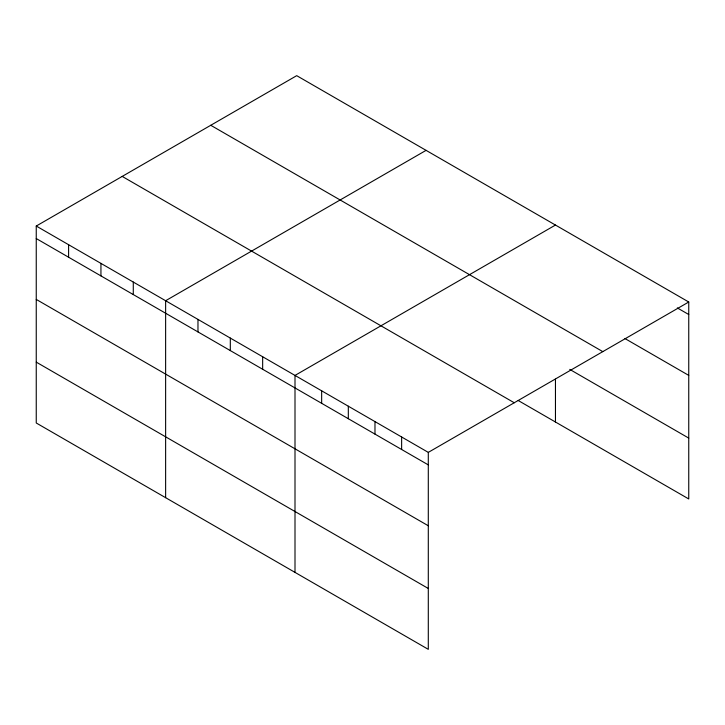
<?xml version="1.0" encoding="UTF-8"?>
<svg xmlns="http://www.w3.org/2000/svg" width="725" height="725" viewBox="0 0 725 725"><rect width="100%" height="100%" fill="white"/><g stroke="black" fill="none" stroke-linecap="round" stroke-linejoin="round"><path stroke-width="1.09" d="M36.25 226.037L428.294 452.382L428.294 649.337L36.25 422.992L36.25 226.037L296.706 75.663L688.75 302.008L688.75 498.963L518.212 400.508M426.083 150.356L165.626 300.73L165.626 497.685M555.459 225.049L295.002 375.423L295.002 572.378M428.294 452.382L688.75 302.008M677.322 307.926L688.75 314.514M624.959 338.557L688.75 375.387M210.757 125.28L602.801 351.625M569.741 369.388L688.75 438.099M122.199 176.411L514.243 402.756M36.25 238.552L428.294 464.888M36.25 299.416L428.294 525.761M36.25 362.128L428.294 588.473M555.459 379.175L555.459 422.013M401.632 436.985L401.632 449.5M374.979 421.597L374.979 434.112M348.317 406.199L348.317 418.715M321.655 390.811L321.655 403.327M262.658 356.745L262.658 369.261M230.314 338.077L230.314 350.592M197.97 319.399L197.97 331.914M133.282 282.052L133.282 294.567M100.938 263.383L100.938 275.899M68.594 244.706L68.594 257.221"/></g></svg>
